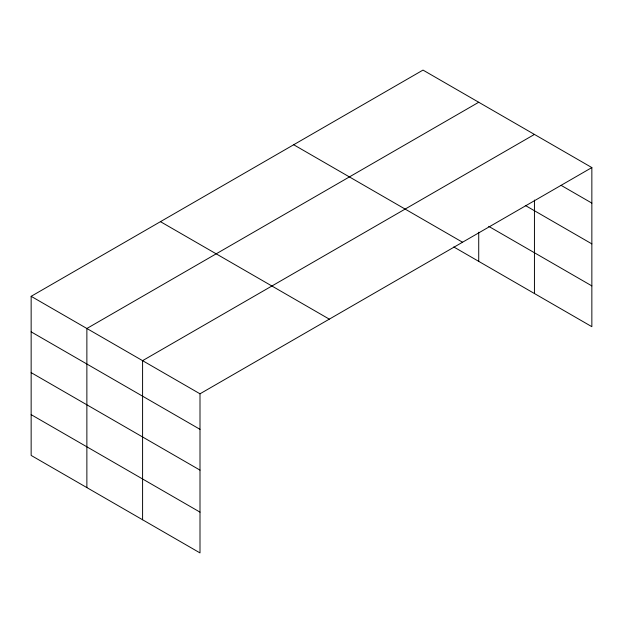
<?xml version="1.0" encoding="UTF-8"?>
<svg xmlns="http://www.w3.org/2000/svg" width="623" height="623" viewBox="0 0 623 623"><rect width="100%" height="100%" fill="white"/><g stroke="black" fill="none" stroke-linecap="round" stroke-linejoin="round"><path stroke-width="0.93" d="M534.441 200.053L534.441 293.534M453.77 246.957L591.85 326.678L591.85 167.571L423.001 70.088L31.15 296.322L31.15 455.429L199.999 552.913L199.999 393.806L591.85 167.571M478.721 102.258L86.87 328.492L86.87 487.599M534.441 134.428L142.589 360.662L142.589 519.769M561.066 185.327L591.85 203.098M525.29 205.45L591.85 243.881M488.705 226.344L591.85 285.895M293.69 144.746L462.539 242.23M160.461 221.663L329.31 319.147M31.15 296.322L199.999 393.806M31.15 331.849L199.999 429.333M31.15 372.632L199.999 470.116M31.15 414.645L199.999 512.129M478.721 232.231L478.721 261.364"/></g></svg>
